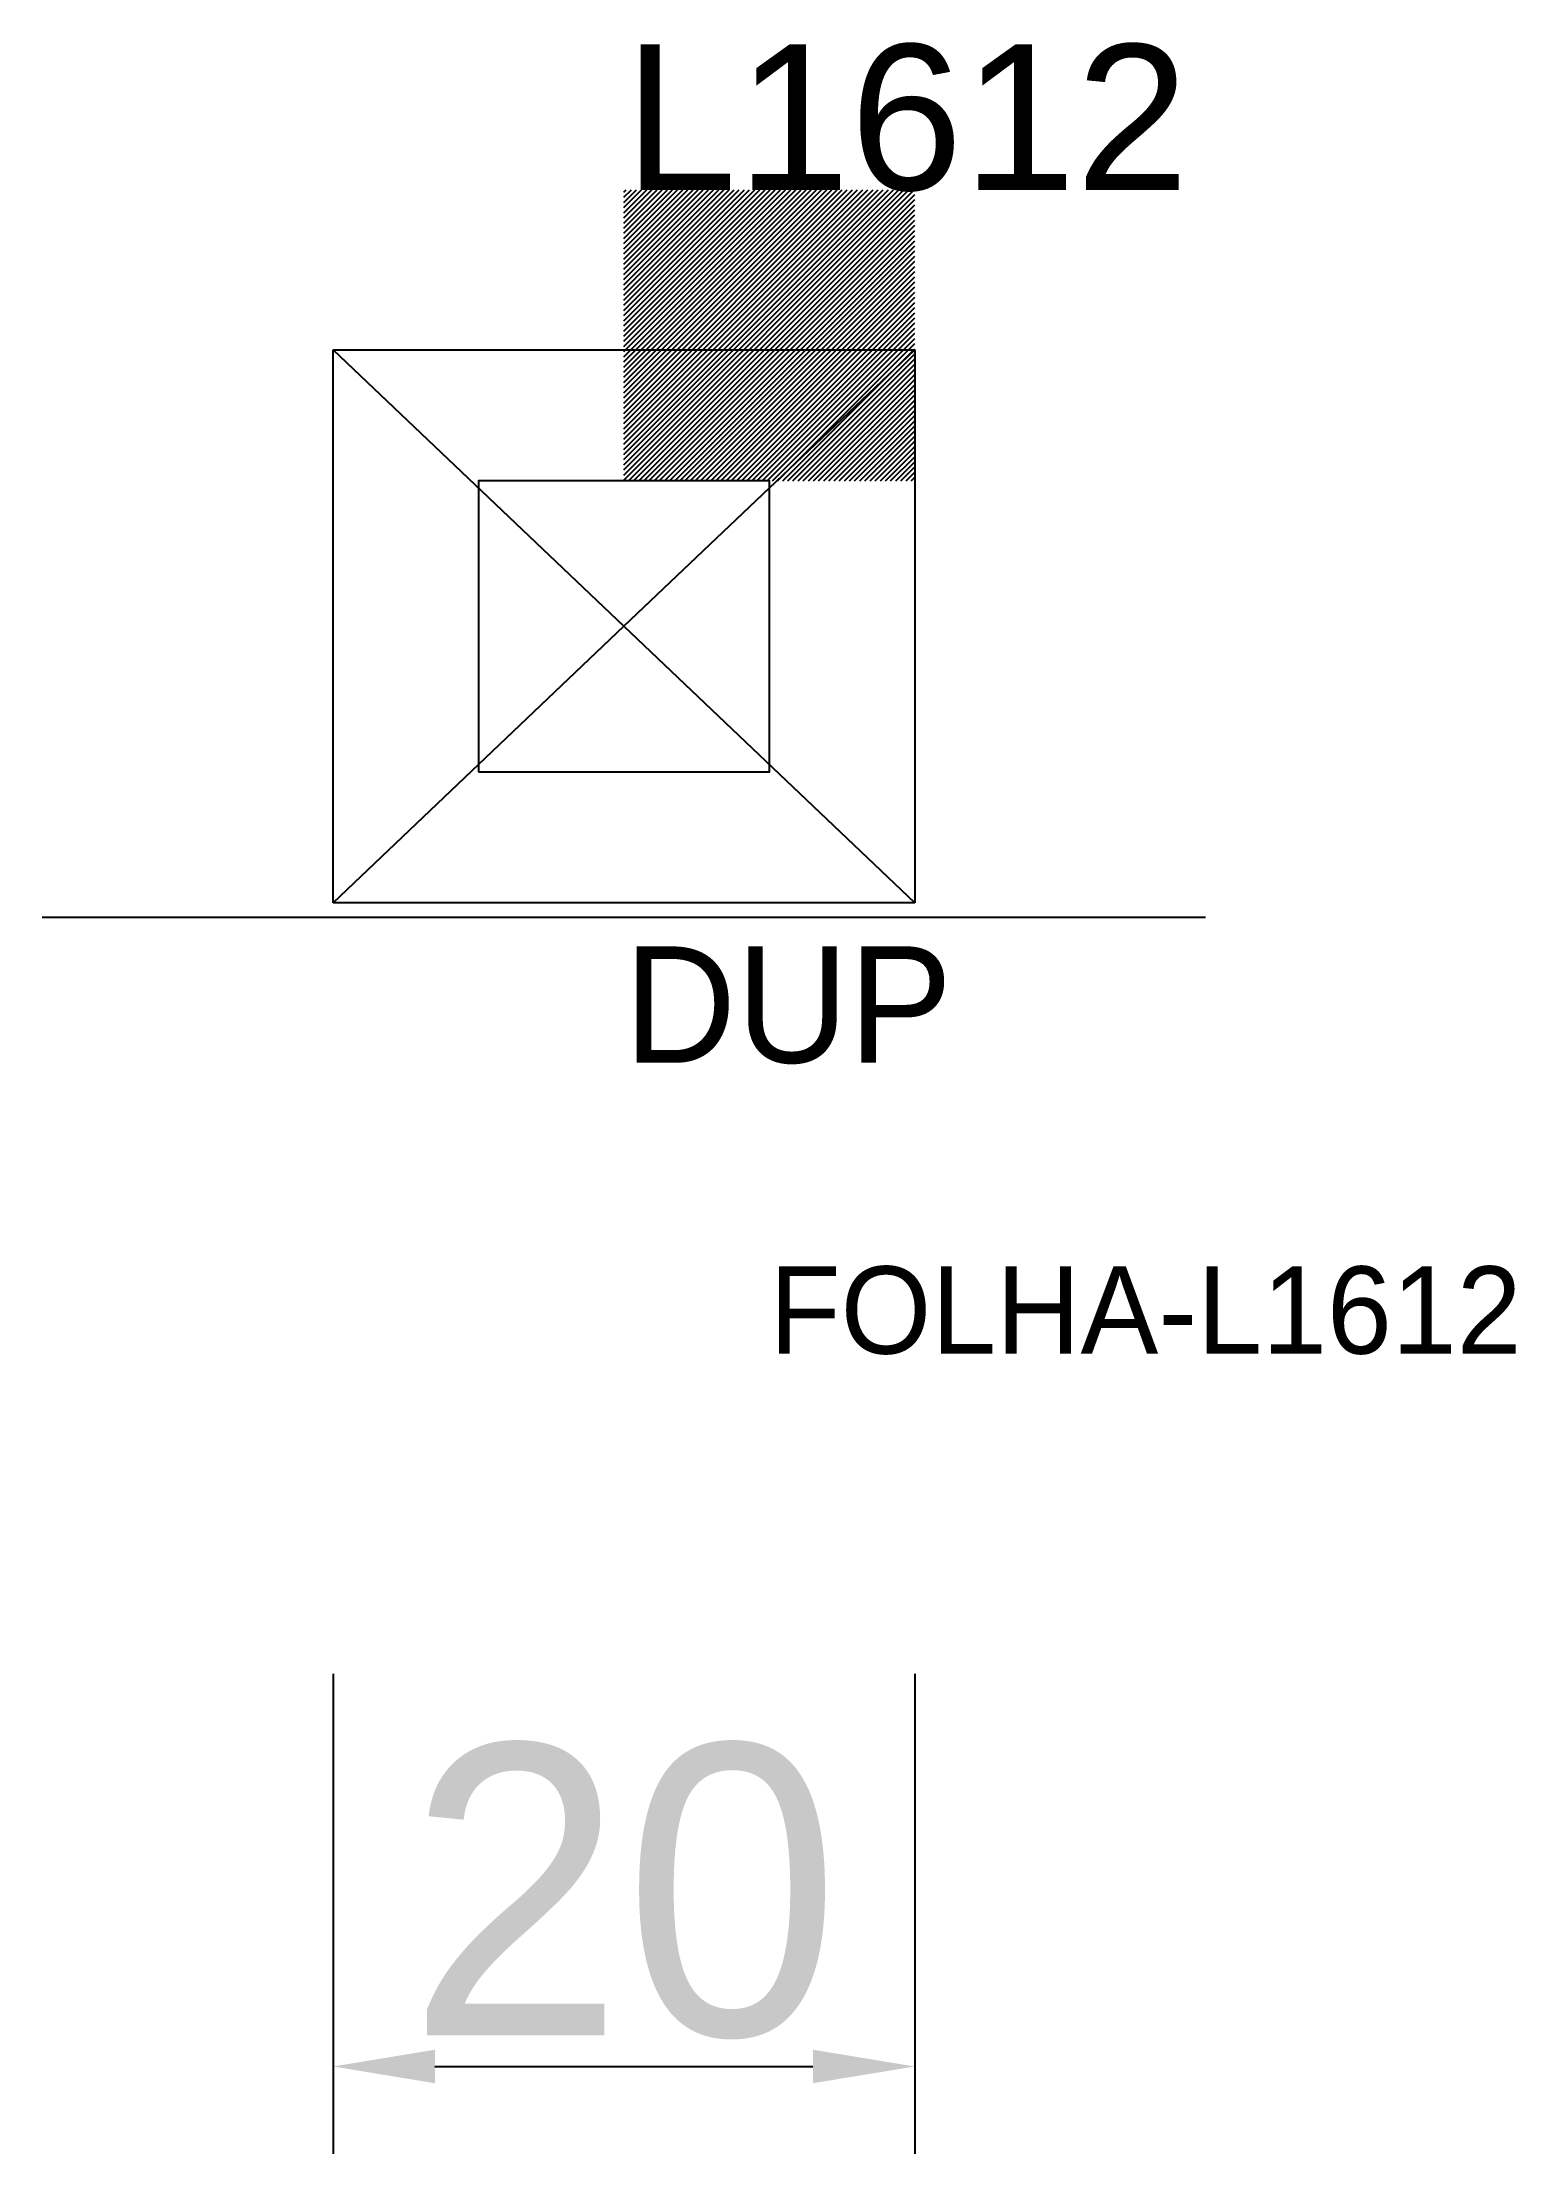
# Model space of a CAD drawing. Header units: metres. Extents: x 212.2 to 262.9, y 139.5 to 212.1.
import ezdxf

# ---------------------------------------------------------------- set-up
doc = ezdxf.new("R2010")
doc.units = ezdxf.units.M
for name, color, linetype in [('COTA', 241, 'CONTINUOUS'), ('FOLHA', 255, 'CONTINUOUS'), ('Hachura', 251, 'CONTINUOUS'), ('NOMENCLATURA', 7, 'CONTINUOUS'), ('Nível', 160, 'CONTINUOUS'), ('Painéis', 200, 'CONTINUOUS'), ('Pilares', 5, 'CONTINUOUS'), ('REAPROVEITAMENTO', 251, 'CONTINUOUS'), ('SARR_2.2x7', 40, 'CONTINUOUS')]:
    doc.layers.add(name, color=color, linetype=linetype)
doc.styles.add('ARIAL', font='Arial.ttf')
doc.dimstyles.new('EZ DXF', dxfattribs={"dimtxt": 10, "dimasz": 3.5, "dimexe": 3, "dimexo": 1.5, "dimgap": 1, "dimtad": 1, "dimdec": 1, "dimdsep": 46, "dimcen": 2.5, "dimazin": 3, "dimtfac": 1, "dimtmove": 0, "dimatfit": 3})

msp = doc.modelspace()

# ---------------------------------------------------------------- hatches: boundary and pattern name
at = {"layer": 'Hachura'}
h = msp.add_hatch(dxfattribs=at)
h.set_pattern_fill('ANSI31', scale=50)
h.paths.add_polyline_path([(232.2, 192), (222.2, 201.5), (242.2, 201.5), (232.2, 192), (242.2, 201.5), (242.2, 182.5), (232.2, 192), (242.2, 182.5), (222.2, 182.5), (232.2, 192), (222.2, 182.5), (222.2, 201.5)])
h = msp.add_hatch(dxfattribs=at)
h.set_pattern_fill('ANSI31', scale=50)
h.paths.add_polyline_path([(232.2, 192), (222.2, 201.5), (242.2, 201.5), (232.2, 192), (242.2, 201.5), (242.2, 182.5), (232.2, 192), (242.2, 182.5), (222.2, 182.5), (232.2, 192), (222.2, 182.5), (222.2, 201.5)])
at = {"layer": 'Reaproveitamento'}
h = msp.add_hatch(dxfattribs=at)
h.set_pattern_fill('SOLID')
h.paths.add_polyline_path([(232.2, 197), (242.2, 197), (242.2, 207), (232.2, 207)])
h = msp.add_hatch(dxfattribs=at)
h.set_pattern_fill('SOLID')
h.paths.add_polyline_path([(232.2, 197), (242.2, 197), (242.2, 207), (232.2, 207)])

# ---------------------------------------------------------------- linework, layer by layer
at = {"layer": 'Painéis', "color": 200}
for p, q in [((232.2, 192), (222.2, 201.5)), ((222.2, 201.5), (242.2, 201.5)), ((222.2, 182.5), (222.2, 201.5)), ((222.2, 201.5), (232.2, 192)), ((232.2, 192), (222.2, 201.5)), ((222.2, 201.5), (242.2, 201.5)), ((222.2, 182.5), (222.2, 201.5)), ((222.2, 201.5), (232.2, 192)), ((242.2, 201.5), (232.2, 192)), ((232.2, 192), (242.2, 201.5)), ((242.2, 201.5), (232.2, 192)), ((232.2, 192), (242.2, 201.5)), ((242.2, 201.5), (242.2, 182.5)), ((242.2, 201.5), (242.2, 182.5)), ((222.2, 182.5), (232.2, 192)), ((232.2, 192), (222.2, 182.5)), ((222.2, 182.5), (232.2, 192)), ((232.2, 192), (222.2, 182.5)), ((242.2, 182.5), (232.2, 192)), ((232.2, 192), (242.2, 182.5)), ((242.2, 182.5), (232.2, 192)), ((232.2, 192), (242.2, 182.5)), ((242.2, 182.5), (222.2, 182.5)), ((242.2, 182.5), (222.2, 182.5))]:
    msp.add_line(p, q, dxfattribs=at)
at = {"layer": 'Pilares'}
msp.add_lwpolyline([(227.2, 187), (237.2, 187), (237.2, 197), (227.2, 197)], close=True, dxfattribs=at)
msp.add_lwpolyline([(227.2, 187), (237.2, 187), (237.2, 197), (227.2, 197)], close=True, dxfattribs=at)
at = {"layer": 'SARR_2.2x7'}
msp.add_line((212.2, 182), (252.2, 182), dxfattribs=at)
msp.add_line((212.2, 182), (252.2, 182), dxfattribs=at)

# ---------------------------------------------------------------- texts
at = {"layer": 'FOLHA'}
msp.add_text('FOLHA-L1612', height=3, dxfattribs=at).set_placement((237.2, 167))
msp.add_text('FOLHA-L1612', height=3, dxfattribs=at).set_placement((237.2, 167))
at = {"layer": 'NOMENCLATURA', "insert": (232.2, 212), "char_height": 5, "attachment_point": 1, "style": 'ARIAL'}
msp.add_mtext('L1612', dxfattribs=at)
msp.add_mtext('L1612', dxfattribs=at)
at = {"layer": 'Nível'}
msp.add_text('DUP', height=4, dxfattribs=at).set_placement((232.2, 177))
msp.add_text('DUP', height=4, dxfattribs=at).set_placement((232.2, 177))

# ---------------------------------------------------------------- dimensions: what is measured, and where the dimension line sits
at = {"layer": 'COTA'}
msp.add_linear_dim(base=(222.2, 142.5), p1=(222.2, 157.5), p2=(242.2, 157.5), dimstyle='EZ DXF', dxfattribs=at).render()
msp.add_linear_dim(base=(222.2, 142.5), p1=(222.2, 157.5), p2=(242.2, 157.5), dimstyle='EZ DXF', dxfattribs=at).render()

doc.saveas('drawing.dxf')
